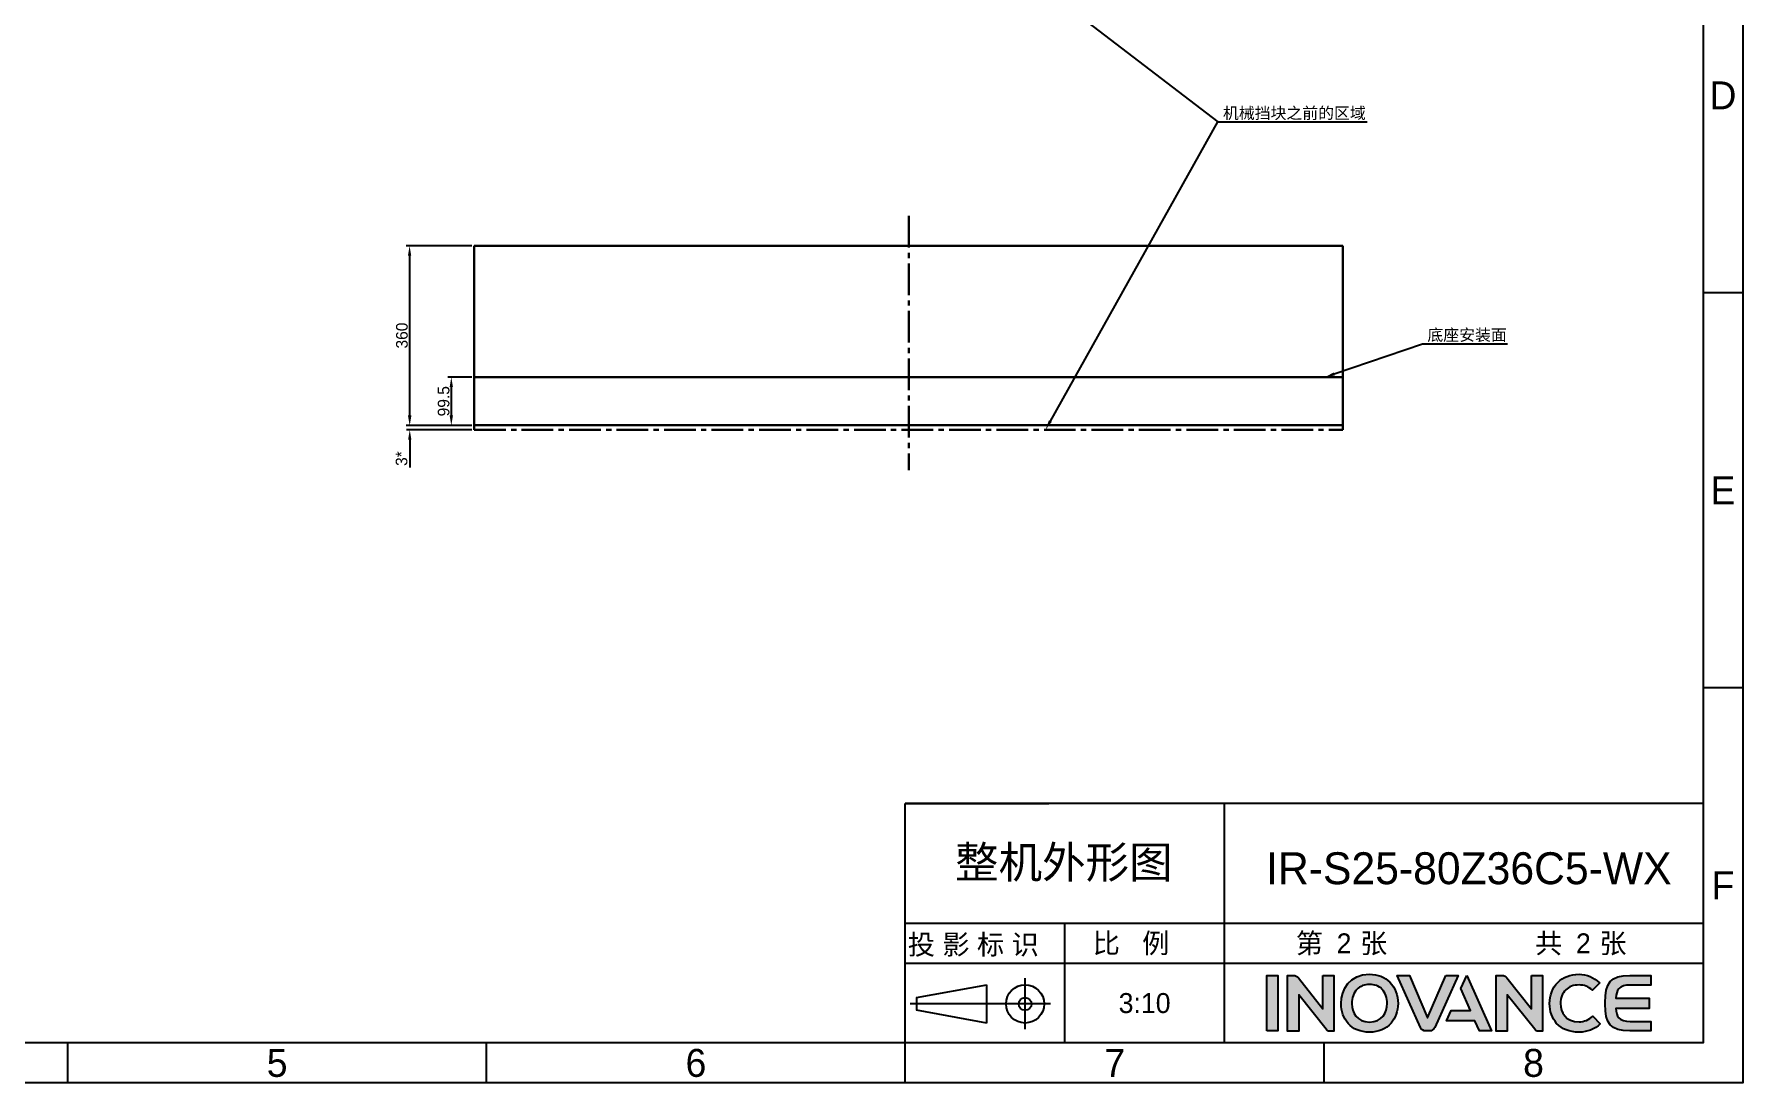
# Model space of a CAD drawing. Header units: millimetres. Extents: x 4086 to 8300, y 123 to 1549.
# Drawn here: x 7271 to 8300, y 124 to 754 of the extents above; entities that cross this region are included whole.
import ezdxf
from ezdxf import colors
from ezdxf.entities.mleader import LeaderData, LeaderLine
from ezdxf.enums import TextEntityAlignment as Align
from ezdxf.math import Vec2, Vec3

# ---------------------------------------------------------------- set-up
doc = ezdxf.new("R2010")
doc.units = ezdxf.units.MM
doc.linetypes.add('CENTER2', pattern=[28.575, 19.05, -3.175, 3.175, -3.175])
doc.layers.add('logo-蓝色', color=7, linetype='Continuous', true_color=0x008ccf)
doc.layers.add('模板', color=7, linetype='Continuous')
doc.layers.add('轮廓实线层', color=7, linetype='Continuous', lineweight=30)
doc.styles.add('思源黑', font='SourceHanSansCN-Normal.ttf')
doc.dimstyles.new('尺寸标注_3_10比例', dxfattribs={"dimtxt": 7, "dimasz": 6, "dimexe": 2, "dimexo": 1.5, "dimgap": 1, "dimtad": 1, "dimdec": 1, "dimlfac": 3.333333, "dimdsep": 46, "dimtxsty": '思源黑', "dimcen": 0.09, "dimadec": 0, "dimazin": 0, "dimtp": 0.01, "dimtm": 0.01, "dimtfac": 1, "dimtdec": 1, "dimtofl": 0, "dimtmove": 0, "dimatfit": 3, "dimfxl": 0, "dimtolj": 1, "dimarcsym": 0})

# ---------------------------------------------------------------- blocks, each defined once
blk = doc.blocks.new('图纸1')
at = {"layer": 'logo-蓝色'}
h = blk.add_hatch(color=256, dxfattribs=at)
h.dxf.hatch_style = 1
edge = h.paths.add_edge_path()
edge.add_spline(control_points=[(8013.2, 154.8), (8013.2, 154.8), (8019.8, 154.8), (8019.8, 154.8), (8019.8, 154.8), (8019.8, 154.8), (8019.8, 188.2), (8019.8, 188.2), (8019.8, 188.2), (8019.8, 188.2), (8013.2, 188.2), (8013.2, 188.2), (8013.2, 188.2), (8013.2, 188.2), (8013.2, 154.8), (8013.2, 154.8)], knot_values=[0, 0, 0, 0, 0.25, 0.25, 0.25, 0.25, 0.5, 0.5, 0.5, 0.5, 0.75, 0.75, 0.75, 0.75, 1, 1, 1, 1], degree=3, periodic=1)
h = blk.add_hatch(color=256, dxfattribs=at)
h.dxf.hatch_style = 1
edge = h.paths.add_edge_path()
edge.add_spline(control_points=[(8046.9, 188.2), (8046.9, 188.2), (8046.9, 168.1), (8046.9, 168.1), (8046.9, 168.1), (8046.9, 168.1), (8032.2, 186.7), (8032.2, 186.7), (8032.2, 186.7), (8031.5, 187.6), (8030.5, 188.2), (8029.3, 188.2), (8029.3, 188.2), (8029.3, 188.2), (8025.7, 188.2), (8025.7, 188.2), (8025.7, 188.2), (8025.7, 188.2), (8025.7, 154.7), (8025.7, 154.7), (8025.7, 154.7), (8025.7, 154.7), (8032.4, 154.7), (8032.4, 154.7), (8032.4, 154.7), (8032.4, 154.7), (8032.4, 176.6), (8032.4, 176.6), (8032.4, 176.6), (8032.4, 176.6), (8048.9, 155.8), (8048.9, 155.8), (8048.9, 155.8), (8049.4, 155.1), (8050.1, 154.7), (8051, 154.7), (8051, 154.7), (8051, 154.7), (8053.6, 154.7), (8053.6, 154.7), (8053.6, 154.7), (8053.6, 154.7), (8053.6, 188.2), (8053.6, 188.2), (8053.6, 188.2), (8053.6, 188.2), (8046.9, 188.2), (8046.9, 188.2)], knot_values=[0, 0, 0, 0, 0.083333, 0.083333, 0.083333, 0.083333, 0.166667, 0.166667, 0.166667, 0.166667, 0.25, 0.25, 0.25, 0.25, 0.333333, 0.333333, 0.333333, 0.333333, 0.416667, 0.416667, 0.416667, 0.416667, 0.5, 0.5, 0.5, 0.5, 0.583333, 0.583333, 0.583333, 0.583333, 0.666667, 0.666667, 0.666667, 0.666667, 0.75, 0.75, 0.75, 0.75, 0.833333, 0.833333, 0.833333, 0.833333, 0.916667, 0.916667, 0.916667, 0.916667, 1, 1, 1, 1], degree=3, periodic=1)
h = blk.add_hatch(color=256, dxfattribs=at)
h.dxf.hatch_style = 1
edge = h.paths.add_edge_path(flags=16)
edge.add_spline(control_points=[(8067.5, 179.9), (8069.4, 181.8), (8072, 182.8), (8075, 182.8), (8075, 182.8), (8078.1, 182.8), (8080.6, 181.9), (8082.5, 180), (8082.5, 180), (8084.5, 177.9), (8085.7, 174.7), (8085.6, 171.3), (8085.6, 171.3), (8085.5, 165.9), (8082.7, 160.2), (8075, 160.2), (8075, 160.2), (8067.4, 160.2), (8064.5, 165.9), (8064.4, 171.2), (8064.4, 171.2), (8064.3, 174.6), (8065.5, 177.8), (8067.5, 179.9)], knot_values=[0, 0, 0, 0, 0.166667, 0.166667, 0.166667, 0.166667, 0.333333, 0.333333, 0.333333, 0.333333, 0.5, 0.5, 0.5, 0.5, 0.666667, 0.666667, 0.666667, 0.666667, 0.833333, 0.833333, 0.833333, 0.833333, 1, 1, 1, 1], degree=3, periodic=0)
edge = h.paths.add_edge_path()
edge.add_spline(control_points=[(8075, 188.9), (8063.2, 188.9), (8057.9, 179.8), (8057.9, 171.3), (8057.9, 171.3), (8057.9, 166.7), (8059.4, 162.5), (8062.1, 159.4), (8062.1, 159.4), (8065.1, 155.9), (8069.6, 154.1), (8075, 154.1), (8075, 154.1), (8080.4, 154.1), (8084.9, 155.9), (8088, 159.5), (8088, 159.5), (8090.6, 162.5), (8092.1, 166.8), (8092.2, 171.3), (8092.2, 171.3), (8092.2, 176.3), (8090.4, 180.9), (8087.3, 184.1), (8087.3, 184.1), (8084.2, 187.3), (8080, 188.9), (8075, 188.9)], knot_values=[0, 0, 0, 0, 0.142857, 0.142857, 0.142857, 0.142857, 0.285714, 0.285714, 0.285714, 0.285714, 0.428571, 0.428571, 0.428571, 0.428571, 0.571429, 0.571429, 0.571429, 0.571429, 0.714286, 0.714286, 0.714286, 0.714286, 0.857143, 0.857143, 0.857143, 0.857143, 1, 1, 1, 1], degree=3, periodic=0)
h = blk.add_hatch(color=256, dxfattribs=at)
h.dxf.hatch_style = 1
edge = h.paths.add_edge_path()
edge.add_spline(control_points=[(8120.9, 188.2), (8120.9, 188.2), (8110, 162.7), (8110, 162.7), (8110, 162.7), (8110, 162.7), (8099, 188.2), (8099, 188.2), (8099, 188.2), (8099, 188.2), (8091.6, 188.2), (8091.6, 188.2), (8091.6, 188.2), (8091.6, 188.2), (8105.6, 156.9), (8105.6, 156.9), (8105.6, 156.9), (8106.2, 155.7), (8107.5, 154.8), (8108.9, 154.8), (8108.9, 154.8), (8108.9, 154.8), (8108.9, 154.8), (8108.9, 154.8), (8108.9, 154.8), (8108.9, 154.8), (8111, 154.8), (8111, 154.8), (8111, 154.8), (8111, 154.8), (8111, 154.8), (8111, 154.8), (8111, 154.8), (8112.5, 154.8), (8113.7, 155.7), (8114.3, 156.9), (8114.3, 156.9), (8114.3, 156.9), (8128.3, 188.2), (8128.3, 188.2), (8128.3, 188.2), (8128.3, 188.2), (8120.9, 188.2), (8120.9, 188.2)], knot_values=[0, 0, 0, 0, 0.090909, 0.090909, 0.090909, 0.090909, 0.181818, 0.181818, 0.181818, 0.181818, 0.272727, 0.272727, 0.272727, 0.272727, 0.363636, 0.363636, 0.363636, 0.363636, 0.454545, 0.454545, 0.454545, 0.454545, 0.545455, 0.545455, 0.545455, 0.545455, 0.636364, 0.636364, 0.636364, 0.636364, 0.727273, 0.727273, 0.727273, 0.727273, 0.818182, 0.818182, 0.818182, 0.818182, 0.909091, 0.909091, 0.909091, 0.909091, 1, 1, 1, 1], degree=3, periodic=1)
h = blk.add_hatch(color=256, dxfattribs=at)
h.dxf.hatch_style = 1
edge = h.paths.add_edge_path()
edge.add_spline(control_points=[(8133.5, 188.2), (8133.5, 188.2), (8130, 180.4), (8130, 180.4), (8130, 180.4), (8130, 180.4), (8135.7, 167.2), (8135.7, 167.2), (8135.7, 167.2), (8135.7, 167.2), (8124.1, 167.2), (8124.1, 167.2), (8124.1, 167.2), (8124.1, 167.2), (8121.3, 161), (8121.3, 161), (8121.3, 161), (8121.3, 161), (8138.4, 161), (8138.4, 161), (8138.4, 161), (8138.4, 161), (8141.2, 154.8), (8141.2, 154.8), (8141.2, 154.8), (8141.2, 154.8), (8148.4, 154.8), (8148.4, 154.8), (8148.4, 154.8), (8148.4, 154.8), (8133.5, 188.2), (8133.5, 188.2)], knot_values=[0, 0, 0, 0, 0.125, 0.125, 0.125, 0.125, 0.25, 0.25, 0.25, 0.25, 0.375, 0.375, 0.375, 0.375, 0.5, 0.5, 0.5, 0.5, 0.625, 0.625, 0.625, 0.625, 0.75, 0.75, 0.75, 0.75, 0.875, 0.875, 0.875, 0.875, 1, 1, 1, 1], degree=3, periodic=1)
h = blk.add_hatch(color=256, dxfattribs=at)
h.dxf.hatch_style = 1
edge = h.paths.add_edge_path()
edge.add_spline(control_points=[(8172.4, 188.2), (8172.4, 188.2), (8172.4, 168.1), (8172.4, 168.1), (8172.4, 168.1), (8172.4, 168.1), (8157.7, 186.7), (8157.7, 186.7), (8157.7, 186.7), (8157, 187.6), (8156, 188.2), (8154.8, 188.2), (8154.8, 188.2), (8154.8, 188.2), (8151.2, 188.2), (8151.2, 188.2), (8151.2, 188.2), (8151.2, 188.2), (8151.2, 154.7), (8151.2, 154.7), (8151.2, 154.7), (8151.2, 154.7), (8157.9, 154.7), (8157.9, 154.7), (8157.9, 154.7), (8157.9, 154.7), (8157.9, 176.6), (8157.9, 176.6), (8157.9, 176.6), (8157.9, 176.6), (8174.4, 155.8), (8174.4, 155.8), (8174.4, 155.8), (8174.9, 155.1), (8175.6, 154.7), (8176.5, 154.7), (8176.5, 154.7), (8176.5, 154.7), (8179.1, 154.7), (8179.1, 154.7), (8179.1, 154.7), (8179.1, 154.7), (8179.1, 188.2), (8179.1, 188.2), (8179.1, 188.2), (8179.1, 188.2), (8172.4, 188.2), (8172.4, 188.2)], knot_values=[0, 0, 0, 0, 0.083333, 0.083333, 0.083333, 0.083333, 0.166667, 0.166667, 0.166667, 0.166667, 0.25, 0.25, 0.25, 0.25, 0.333333, 0.333333, 0.333333, 0.333333, 0.416667, 0.416667, 0.416667, 0.416667, 0.5, 0.5, 0.5, 0.5, 0.583333, 0.583333, 0.583333, 0.583333, 0.666667, 0.666667, 0.666667, 0.666667, 0.75, 0.75, 0.75, 0.75, 0.833333, 0.833333, 0.833333, 0.833333, 0.916667, 0.916667, 0.916667, 0.916667, 1, 1, 1, 1], degree=3, periodic=1)
h = blk.add_hatch(color=256, dxfattribs=at)
h.dxf.hatch_style = 1
edge = h.paths.add_edge_path()
edge.add_spline(control_points=[(8209.2, 163.6), (8207.2, 161.6), (8204.1, 160.3), (8201.1, 160.3), (8201.1, 160.3), (8193, 160.3), (8190, 166), (8190, 171.3), (8190, 171.3), (8189.9, 174.5), (8191.1, 177.5), (8193.1, 179.5), (8193.1, 179.5), (8195.1, 181.5), (8197.8, 182.5), (8201.1, 182.5), (8201.1, 182.5), (8204.1, 182.5), (8206.9, 181.5), (8208.9, 179.5), (8208.9, 179.5), (8208.9, 179.5), (8209.1, 179.3), (8209.1, 179.3), (8209.1, 179.3), (8209.1, 179.3), (8213.5, 183.6), (8213.5, 183.6), (8213.5, 183.6), (8213.5, 183.6), (8213.4, 183.8), (8213.4, 183.8), (8213.4, 183.8), (8210, 187.1), (8205.7, 188.9), (8201.1, 188.9), (8201.1, 188.9), (8195.9, 188.9), (8191.5, 187.2), (8188.3, 184), (8188.3, 184), (8185.2, 180.8), (8183.4, 176.2), (8183.4, 171.3), (8183.4, 171.3), (8183.4, 166.7), (8184.9, 162.5), (8187.6, 159.4), (8187.6, 159.4), (8190.8, 155.9), (8195.4, 154.1), (8201.1, 154.1), (8201.1, 154.1), (8206.1, 154.1), (8210.5, 155.8), (8213.8, 159), (8213.8, 159), (8213.8, 159), (8213.9, 159.2), (8213.9, 159.2), (8213.9, 159.2), (8213.9, 159.2), (8209.4, 163.8), (8209.4, 163.8), (8209.4, 163.8), (8209.4, 163.8), (8209.2, 163.6), (8209.2, 163.6)], knot_values=[0, 0, 0, 0, 0.058824, 0.058824, 0.058824, 0.058824, 0.117647, 0.117647, 0.117647, 0.117647, 0.176471, 0.176471, 0.176471, 0.176471, 0.235294, 0.235294, 0.235294, 0.235294, 0.294118, 0.294118, 0.294118, 0.294118, 0.352941, 0.352941, 0.352941, 0.352941, 0.411765, 0.411765, 0.411765, 0.411765, 0.470588, 0.470588, 0.470588, 0.470588, 0.529412, 0.529412, 0.529412, 0.529412, 0.588235, 0.588235, 0.588235, 0.588235, 0.647059, 0.647059, 0.647059, 0.647059, 0.705882, 0.705882, 0.705882, 0.705882, 0.764706, 0.764706, 0.764706, 0.764706, 0.823529, 0.823529, 0.823529, 0.823529, 0.882353, 0.882353, 0.882353, 0.882353, 0.941176, 0.941176, 0.941176, 0.941176, 1, 1, 1, 1], degree=3, periodic=0)
h = blk.add_hatch(color=256, dxfattribs=at)
h.dxf.hatch_style = 1
edge = h.paths.add_edge_path()
edge.add_spline(control_points=[(8231.8, 182.4), (8231.8, 182.4), (8244.3, 182.4), (8244.3, 182.4), (8244.3, 182.4), (8244.3, 182.4), (8244.3, 188.2), (8244.3, 188.2), (8244.3, 188.2), (8244.3, 188.2), (8231.7, 188.2), (8231.7, 188.2), (8231.7, 188.2), (8220, 188.2), (8216.8, 183.7), (8216.8, 171.9), (8216.8, 171.9), (8216.8, 171.9), (8216.8, 171.5), (8216.8, 171.5), (8216.8, 171.5), (8216.8, 171.5), (8216.8, 171.5), (8216.8, 171.5), (8216.8, 171.5), (8216.8, 171.5), (8216.8, 171.5), (8216.8, 171.5), (8216.8, 171.5), (8216.8, 171.5), (8216.8, 171.5), (8216.8, 171.5), (8216.8, 171.5), (8216.8, 171.5), (8216.8, 171), (8216.8, 171), (8216.8, 171), (8216.8, 159.2), (8220, 154.8), (8231.7, 154.8), (8231.7, 154.8), (8231.7, 154.8), (8244.3, 154.8), (8244.3, 154.8), (8244.3, 154.8), (8244.3, 154.8), (8244.3, 160.6), (8244.3, 160.6), (8244.3, 160.6), (8244.3, 160.6), (8231.8, 160.6), (8231.8, 160.6), (8231.8, 160.6), (8228.8, 160.6), (8226.4, 161.1), (8225, 162.7), (8225, 162.7), (8223.9, 164), (8223.4, 166), (8223.3, 168.4), (8223.3, 168.4), (8223.3, 168.4), (8243.2, 168.4), (8243.2, 168.4), (8243.2, 168.4), (8243.2, 168.4), (8243.2, 171.5), (8243.2, 171.5), (8243.2, 171.5), (8243.2, 171.5), (8243.2, 174.6), (8243.2, 174.6), (8243.2, 174.6), (8243.2, 174.6), (8223.3, 174.6), (8223.3, 174.6), (8223.3, 174.6), (8223.4, 176.9), (8223.9, 178.9), (8225, 180.2), (8225, 180.2), (8226.4, 181.8), (8228.8, 182.4), (8231.8, 182.4)], knot_values=[0, 0, 0, 0, 0.047619, 0.047619, 0.047619, 0.047619, 0.095238, 0.095238, 0.095238, 0.095238, 0.142857, 0.142857, 0.142857, 0.142857, 0.190476, 0.190476, 0.190476, 0.190476, 0.238095, 0.238095, 0.238095, 0.238095, 0.285714, 0.285714, 0.285714, 0.285714, 0.333333, 0.333333, 0.333333, 0.333333, 0.380952, 0.380952, 0.380952, 0.380952, 0.428571, 0.428571, 0.428571, 0.428571, 0.47619, 0.47619, 0.47619, 0.47619, 0.52381, 0.52381, 0.52381, 0.52381, 0.571429, 0.571429, 0.571429, 0.571429, 0.619048, 0.619048, 0.619048, 0.619048, 0.666667, 0.666667, 0.666667, 0.666667, 0.714286, 0.714286, 0.714286, 0.714286, 0.761905, 0.761905, 0.761905, 0.761905, 0.809524, 0.809524, 0.809524, 0.809524, 0.857143, 0.857143, 0.857143, 0.857143, 0.904762, 0.904762, 0.904762, 0.904762, 0.952381, 0.952381, 0.952381, 0.952381, 1, 1, 1, 1], degree=3, periodic=0)
at = {"color": 2}
for p, q in [((8299.7, 598.8), (8275.7, 598.8)), ((8299.7, 361.2), (8275.7, 361.2)), ((8275.7, 291.6), (7795.7, 291.6)), ((7795.7, 147.6), (7795.7, 291.6)), ((7795.7, 291.6), (7882.1, 291.6)), ((7987.7, 147.6), (7987.7, 291.6)), ((7795.7, 147.6), (7795.7, 219.6)), ((7795.7, 219.6), (7882.1, 219.6)), ((7795.7, 219.6), (8275.7, 219.6)), ((7891.7, 147.6), (7891.7, 219.6)), ((7795.7, 195.6), (7987.7, 195.6)), ((7867.8, 155.8), (7867.8, 186.5)), ((7802.5, 175), (7844.7, 182.6)), ((7802.5, 175), (7802.5, 167.3)), ((7844.7, 159.6), (7844.7, 182.6)), ((7883.1, 171.1), (7798.6, 171.1)), ((7844.7, 159.6), (7802.5, 167.3)), ((7291.7, 123.6), (7291.7, 147.6)), ((7543.7, 123.6), (7543.7, 147.6)), ((7795.7, 123.6), (7795.7, 147.6)), ((8047.7, 123.6), (8047.7, 147.6))]:
    blk.add_line(p, q, dxfattribs=at)
for points in [[(6283.7, 123.6), (6283.7, 1549.2), (8299.7, 1549.2), (8299.7, 123.6)], [(6403.7, 147.6), (6403.7, 1525.2), (8275.7, 1525.2), (8275.7, 147.6)], [(7987.7, 195.6), (8275.7, 195.6), (8275.7, 147.6), (7987.7, 147.6)]]:
    blk.add_lwpolyline(points, close=True, dxfattribs=at)
for radius in [11.5, 3.84]:
    blk.add_circle((7867.8, 171.1), radius, dxfattribs=at)
at = {"layer": 'logo-蓝色'}
for points, knots in [([(8013.2, 154.8), (8013.2, 154.8), (8019.8, 154.8), (8019.8, 154.8), (8019.8, 154.8), (8019.8, 154.8), (8019.8, 188.2), (8019.8, 188.2), (8019.8, 188.2), (8019.8, 188.2), (8013.2, 188.2), (8013.2, 188.2), (8013.2, 188.2), (8013.2, 188.2), (8013.2, 154.8), (8013.2, 154.8)], [0, 0, 0, 0, 0.25, 0.25, 0.25, 0.25, 0.5, 0.5, 0.5, 0.5, 0.75, 0.75, 0.75, 0.75, 1, 1, 1, 1]), ([(8046.9, 188.2), (8046.9, 188.2), (8046.9, 168.1), (8046.9, 168.1), (8046.9, 168.1), (8046.9, 168.1), (8032.2, 186.7), (8032.2, 186.7), (8032.2, 186.7), (8031.5, 187.6), (8030.5, 188.2), (8029.3, 188.2), (8029.3, 188.2), (8029.3, 188.2), (8025.7, 188.2), (8025.7, 188.2), (8025.7, 188.2), (8025.7, 188.2), (8025.7, 154.7), (8025.7, 154.7), (8025.7, 154.7), (8025.7, 154.7), (8032.4, 154.7), (8032.4, 154.7), (8032.4, 154.7), (8032.4, 154.7), (8032.4, 176.6), (8032.4, 176.6), (8032.4, 176.6), (8032.4, 176.6), (8048.9, 155.8), (8048.9, 155.8), (8048.9, 155.8), (8049.4, 155.1), (8050.1, 154.7), (8051, 154.7), (8051, 154.7), (8051, 154.7), (8053.6, 154.7), (8053.6, 154.7), (8053.6, 154.7), (8053.6, 154.7), (8053.6, 188.2), (8053.6, 188.2), (8053.6, 188.2), (8053.6, 188.2), (8046.9, 188.2), (8046.9, 188.2)], [0, 0, 0, 0, 0.083333, 0.083333, 0.083333, 0.083333, 0.166667, 0.166667, 0.166667, 0.166667, 0.25, 0.25, 0.25, 0.25, 0.333333, 0.333333, 0.333333, 0.333333, 0.416667, 0.416667, 0.416667, 0.416667, 0.5, 0.5, 0.5, 0.5, 0.583333, 0.583333, 0.583333, 0.583333, 0.666667, 0.666667, 0.666667, 0.666667, 0.75, 0.75, 0.75, 0.75, 0.833333, 0.833333, 0.833333, 0.833333, 0.916667, 0.916667, 0.916667, 0.916667, 1, 1, 1, 1]), ([(8075, 188.9), (8063.2, 188.9), (8057.9, 179.8), (8057.9, 171.3), (8057.9, 171.3), (8057.9, 166.7), (8059.4, 162.5), (8062.1, 159.4), (8062.1, 159.4), (8065.1, 155.9), (8069.6, 154.1), (8075, 154.1), (8075, 154.1), (8080.4, 154.1), (8084.9, 155.9), (8088, 159.5), (8088, 159.5), (8090.6, 162.5), (8092.1, 166.8), (8092.2, 171.3), (8092.2, 171.3), (8092.2, 176.3), (8090.4, 180.9), (8087.3, 184.1), (8087.3, 184.1), (8084.2, 187.3), (8080, 188.9), (8075, 188.9)], [0, 0, 0, 0, 0.142857, 0.142857, 0.142857, 0.142857, 0.285714, 0.285714, 0.285714, 0.285714, 0.428571, 0.428571, 0.428571, 0.428571, 0.571429, 0.571429, 0.571429, 0.571429, 0.714286, 0.714286, 0.714286, 0.714286, 0.857143, 0.857143, 0.857143, 0.857143, 1, 1, 1, 1]), ([(8120.9, 188.2), (8120.9, 188.2), (8110, 162.7), (8110, 162.7), (8110, 162.7), (8110, 162.7), (8099, 188.2), (8099, 188.2), (8099, 188.2), (8099, 188.2), (8091.6, 188.2), (8091.6, 188.2), (8091.6, 188.2), (8091.6, 188.2), (8105.6, 156.9), (8105.6, 156.9), (8105.6, 156.9), (8106.2, 155.7), (8107.5, 154.8), (8108.9, 154.8), (8108.9, 154.8), (8108.9, 154.8), (8108.9, 154.8), (8108.9, 154.8), (8108.9, 154.8), (8108.9, 154.8), (8111, 154.8), (8111, 154.8), (8111, 154.8), (8111, 154.8), (8111, 154.8), (8111, 154.8), (8111, 154.8), (8112.5, 154.8), (8113.7, 155.7), (8114.3, 156.9), (8114.3, 156.9), (8114.3, 156.9), (8128.3, 188.2), (8128.3, 188.2), (8128.3, 188.2), (8128.3, 188.2), (8120.9, 188.2), (8120.9, 188.2)], [0, 0, 0, 0, 0.090909, 0.090909, 0.090909, 0.090909, 0.181818, 0.181818, 0.181818, 0.181818, 0.272727, 0.272727, 0.272727, 0.272727, 0.363636, 0.363636, 0.363636, 0.363636, 0.454545, 0.454545, 0.454545, 0.454545, 0.545455, 0.545455, 0.545455, 0.545455, 0.636364, 0.636364, 0.636364, 0.636364, 0.727273, 0.727273, 0.727273, 0.727273, 0.818182, 0.818182, 0.818182, 0.818182, 0.909091, 0.909091, 0.909091, 0.909091, 1, 1, 1, 1]), ([(8133.5, 188.2), (8133.5, 188.2), (8130, 180.4), (8130, 180.4), (8130, 180.4), (8130, 180.4), (8135.7, 167.2), (8135.7, 167.2), (8135.7, 167.2), (8135.7, 167.2), (8124.1, 167.2), (8124.1, 167.2), (8124.1, 167.2), (8124.1, 167.2), (8121.3, 161), (8121.3, 161), (8121.3, 161), (8121.3, 161), (8138.4, 161), (8138.4, 161), (8138.4, 161), (8138.4, 161), (8141.2, 154.8), (8141.2, 154.8), (8141.2, 154.8), (8141.2, 154.8), (8148.4, 154.8), (8148.4, 154.8), (8148.4, 154.8), (8148.4, 154.8), (8133.5, 188.2), (8133.5, 188.2)], [0, 0, 0, 0, 0.125, 0.125, 0.125, 0.125, 0.25, 0.25, 0.25, 0.25, 0.375, 0.375, 0.375, 0.375, 0.5, 0.5, 0.5, 0.5, 0.625, 0.625, 0.625, 0.625, 0.75, 0.75, 0.75, 0.75, 0.875, 0.875, 0.875, 0.875, 1, 1, 1, 1]), ([(8172.4, 188.2), (8172.4, 188.2), (8172.4, 168.1), (8172.4, 168.1), (8172.4, 168.1), (8172.4, 168.1), (8157.7, 186.7), (8157.7, 186.7), (8157.7, 186.7), (8157, 187.6), (8156, 188.2), (8154.8, 188.2), (8154.8, 188.2), (8154.8, 188.2), (8151.2, 188.2), (8151.2, 188.2), (8151.2, 188.2), (8151.2, 188.2), (8151.2, 154.7), (8151.2, 154.7), (8151.2, 154.7), (8151.2, 154.7), (8157.9, 154.7), (8157.9, 154.7), (8157.9, 154.7), (8157.9, 154.7), (8157.9, 176.6), (8157.9, 176.6), (8157.9, 176.6), (8157.9, 176.6), (8174.4, 155.8), (8174.4, 155.8), (8174.4, 155.8), (8174.9, 155.1), (8175.6, 154.7), (8176.5, 154.7), (8176.5, 154.7), (8176.5, 154.7), (8179.1, 154.7), (8179.1, 154.7), (8179.1, 154.7), (8179.1, 154.7), (8179.1, 188.2), (8179.1, 188.2), (8179.1, 188.2), (8179.1, 188.2), (8172.4, 188.2), (8172.4, 188.2)], [0, 0, 0, 0, 0.083333, 0.083333, 0.083333, 0.083333, 0.166667, 0.166667, 0.166667, 0.166667, 0.25, 0.25, 0.25, 0.25, 0.333333, 0.333333, 0.333333, 0.333333, 0.416667, 0.416667, 0.416667, 0.416667, 0.5, 0.5, 0.5, 0.5, 0.583333, 0.583333, 0.583333, 0.583333, 0.666667, 0.666667, 0.666667, 0.666667, 0.75, 0.75, 0.75, 0.75, 0.833333, 0.833333, 0.833333, 0.833333, 0.916667, 0.916667, 0.916667, 0.916667, 1, 1, 1, 1]), ([(8209.2, 163.6), (8207.2, 161.6), (8204.1, 160.3), (8201.1, 160.3), (8201.1, 160.3), (8193, 160.3), (8190, 166), (8190, 171.3), (8190, 171.3), (8189.9, 174.5), (8191.1, 177.5), (8193.1, 179.5), (8193.1, 179.5), (8195.1, 181.5), (8197.8, 182.5), (8201.1, 182.5), (8201.1, 182.5), (8204.1, 182.5), (8206.9, 181.5), (8208.9, 179.5), (8208.9, 179.5), (8208.9, 179.5), (8209.1, 179.3), (8209.1, 179.3), (8209.1, 179.3), (8209.1, 179.3), (8213.5, 183.6), (8213.5, 183.6), (8213.5, 183.6), (8213.5, 183.6), (8213.4, 183.8), (8213.4, 183.8), (8213.4, 183.8), (8210, 187.1), (8205.7, 188.9), (8201.1, 188.9), (8201.1, 188.9), (8195.9, 188.9), (8191.5, 187.2), (8188.3, 184), (8188.3, 184), (8185.2, 180.8), (8183.4, 176.2), (8183.4, 171.3), (8183.4, 171.3), (8183.4, 166.7), (8184.9, 162.5), (8187.6, 159.4), (8187.6, 159.4), (8190.8, 155.9), (8195.4, 154.1), (8201.1, 154.1), (8201.1, 154.1), (8206.1, 154.1), (8210.5, 155.8), (8213.8, 159), (8213.8, 159), (8213.8, 159), (8213.9, 159.2), (8213.9, 159.2), (8213.9, 159.2), (8213.9, 159.2), (8209.4, 163.8), (8209.4, 163.8), (8209.4, 163.8), (8209.4, 163.8), (8209.2, 163.6), (8209.2, 163.6)], [0, 0, 0, 0, 0.058824, 0.058824, 0.058824, 0.058824, 0.117647, 0.117647, 0.117647, 0.117647, 0.176471, 0.176471, 0.176471, 0.176471, 0.235294, 0.235294, 0.235294, 0.235294, 0.294118, 0.294118, 0.294118, 0.294118, 0.352941, 0.352941, 0.352941, 0.352941, 0.411765, 0.411765, 0.411765, 0.411765, 0.470588, 0.470588, 0.470588, 0.470588, 0.529412, 0.529412, 0.529412, 0.529412, 0.588235, 0.588235, 0.588235, 0.588235, 0.647059, 0.647059, 0.647059, 0.647059, 0.705882, 0.705882, 0.705882, 0.705882, 0.764706, 0.764706, 0.764706, 0.764706, 0.823529, 0.823529, 0.823529, 0.823529, 0.882353, 0.882353, 0.882353, 0.882353, 0.941176, 0.941176, 0.941176, 0.941176, 1, 1, 1, 1]), ([(8231.8, 182.4), (8231.8, 182.4), (8244.3, 182.4), (8244.3, 182.4), (8244.3, 182.4), (8244.3, 182.4), (8244.3, 188.2), (8244.3, 188.2), (8244.3, 188.2), (8244.3, 188.2), (8231.7, 188.2), (8231.7, 188.2), (8231.7, 188.2), (8220, 188.2), (8216.8, 183.7), (8216.8, 171.9), (8216.8, 171.9), (8216.8, 171.9), (8216.8, 171.5), (8216.8, 171.5), (8216.8, 171.5), (8216.8, 171.5), (8216.8, 171.5), (8216.8, 171.5), (8216.8, 171.5), (8216.8, 171.5), (8216.8, 171.5), (8216.8, 171.5), (8216.8, 171.5), (8216.8, 171.5), (8216.8, 171.5), (8216.8, 171.5), (8216.8, 171.5), (8216.8, 171.5), (8216.8, 171), (8216.8, 171), (8216.8, 171), (8216.8, 159.2), (8220, 154.8), (8231.7, 154.8), (8231.7, 154.8), (8231.7, 154.8), (8244.3, 154.8), (8244.3, 154.8), (8244.3, 154.8), (8244.3, 154.8), (8244.3, 160.6), (8244.3, 160.6), (8244.3, 160.6), (8244.3, 160.6), (8231.8, 160.6), (8231.8, 160.6), (8231.8, 160.6), (8228.8, 160.6), (8226.4, 161.1), (8225, 162.7), (8225, 162.7), (8223.9, 164), (8223.4, 166), (8223.3, 168.4), (8223.3, 168.4), (8223.3, 168.4), (8243.2, 168.4), (8243.2, 168.4), (8243.2, 168.4), (8243.2, 168.4), (8243.2, 171.5), (8243.2, 171.5), (8243.2, 171.5), (8243.2, 171.5), (8243.2, 174.6), (8243.2, 174.6), (8243.2, 174.6), (8243.2, 174.6), (8223.3, 174.6), (8223.3, 174.6), (8223.3, 174.6), (8223.4, 176.9), (8223.9, 178.9), (8225, 180.2), (8225, 180.2), (8226.4, 181.8), (8228.8, 182.4), (8231.8, 182.4)], [0, 0, 0, 0, 0.047619, 0.047619, 0.047619, 0.047619, 0.095238, 0.095238, 0.095238, 0.095238, 0.142857, 0.142857, 0.142857, 0.142857, 0.190476, 0.190476, 0.190476, 0.190476, 0.238095, 0.238095, 0.238095, 0.238095, 0.285714, 0.285714, 0.285714, 0.285714, 0.333333, 0.333333, 0.333333, 0.333333, 0.380952, 0.380952, 0.380952, 0.380952, 0.428571, 0.428571, 0.428571, 0.428571, 0.47619, 0.47619, 0.47619, 0.47619, 0.52381, 0.52381, 0.52381, 0.52381, 0.571429, 0.571429, 0.571429, 0.571429, 0.619048, 0.619048, 0.619048, 0.619048, 0.666667, 0.666667, 0.666667, 0.666667, 0.714286, 0.714286, 0.714286, 0.714286, 0.761905, 0.761905, 0.761905, 0.761905, 0.809524, 0.809524, 0.809524, 0.809524, 0.857143, 0.857143, 0.857143, 0.857143, 0.904762, 0.904762, 0.904762, 0.904762, 0.952381, 0.952381, 0.952381, 0.952381, 1, 1, 1, 1]), ([(8067.5, 179.9), (8069.4, 181.8), (8072, 182.8), (8075, 182.8), (8075, 182.8), (8078.1, 182.8), (8080.6, 181.9), (8082.5, 180), (8082.5, 180), (8084.5, 177.9), (8085.7, 174.7), (8085.6, 171.3), (8085.6, 171.3), (8085.5, 165.9), (8082.7, 160.2), (8075, 160.2), (8075, 160.2), (8067.4, 160.2), (8064.5, 165.9), (8064.4, 171.2), (8064.4, 171.2), (8064.3, 174.6), (8065.5, 177.8), (8067.5, 179.9)], [0, 0, 0, 0, 0.166667, 0.166667, 0.166667, 0.166667, 0.333333, 0.333333, 0.333333, 0.333333, 0.5, 0.5, 0.5, 0.5, 0.666667, 0.666667, 0.666667, 0.666667, 0.833333, 0.833333, 0.833333, 0.833333, 1, 1, 1, 1])]:
    blk.add_open_spline(points, degree=3, knots=knots, dxfattribs=at)
at = {"color": 2, "style": '思源黑'}
for s, height, p in [('D', 16.8, (8287.7, 717.6)), ('E', 16.8, (8287.7, 480)), ('F', 16.8, (8287.7, 242.4)), ('投 影 标 识', 12, (7836.6, 206.8)), ('比   例', 12, (7931.5, 207.6)), ('第     张', 12, (8058.2, 207.6)), ('共     张', 12, (8202.2, 207.6)), ('5', 16.8, (7417.7, 135.6)), ('6', 16.8, (7669.7, 135.6)), ('7', 16.8, (7921.7, 135.6)), ('8', 16.8, (8173.7, 135.6))]:
    blk.add_text(s, height=height, dxfattribs=at).set_placement(p, align=Align.MIDDLE_CENTER)
for tag, height, p in [('整机外形图', 19.2, (7891.1, 256.6)), ('当前页', 12, (8059.7, 207.6)), ('总页数', 12, (8203.7, 207.6))]:
    blk.add_attdef(tag, text='', height=height, dxfattribs=at).set_placement(p, align=Align.MIDDLE)
at = {"color": 7, "style": '思源黑'}
for tag, height, p in [('编号', 19.2, (8134.8, 252.7)), ('比例', 12, (7939.7, 171.6))]:
    blk.add_attdef(tag, text='', height=height, dxfattribs=at).set_placement(p, align=Align.MIDDLE)
blk = doc.blocks.new('*D1674')
at = {"layer": 'Defpoints', "color": 0}
for p in [(7536.3, 627.1), (7497.4, 519.1), (7536.3, 519.1)]:
    blk.add_point(p, dxfattribs=at)
at = {"layer": '轮廓实线层', "color": 0, "lineweight": -2}
for p, q in [((7534.8, 627.1), (7495.4, 627.1)), ((7497.4, 621.1), (7497.4, 525.1)), ((7534.8, 519.1), (7495.4, 519.1))]:
    blk.add_line(p, q, dxfattribs=at)
at = {"layer": '轮廓实线层', "color": 0}
for points in [[(7498.4, 621.1), (7496.4, 621.1), (7497.4, 627.1)], [(7496.4, 525.1), (7498.4, 525.1), (7497.4, 519.1)]]:
    blk.add_solid(points, dxfattribs=at)
at = {"layer": '轮廓实线层', "color": 0, "insert": (7492.8, 573.1), "char_height": 7, "attachment_point": 5, "rotation": 90, "style": '思源黑'}
blk.add_mtext('\\A1;360', dxfattribs=at)
blk = doc.blocks.new('*D1675')
at = {"layer": 'Defpoints', "color": 0}
for p in [(7497.5, 516.4), (7536.3, 519.1), (7536.3, 516.4)]:
    blk.add_point(p, dxfattribs=at)
at = {"layer": '轮廓实线层', "color": 0, "lineweight": -2}
for p, q in [((7497.5, 525.1), (7497.5, 531.1)), ((7534.8, 519.1), (7495.5, 519.1)), ((7534.8, 516.4), (7495.5, 516.4)), ((7497.5, 510.4), (7497.5, 493.7))]:
    blk.add_line(p, q, dxfattribs=at)
at = {"layer": '轮廓实线层', "color": 0}
for points in [[(7496.5, 525.1), (7498.5, 525.1), (7497.5, 519.1)], [(7498.5, 510.4), (7496.5, 510.4), (7497.5, 516.4)]]:
    blk.add_solid(points, dxfattribs=at)
at = {"layer": '轮廓实线层', "color": 0, "insert": (7492.6, 499.1), "char_height": 7, "attachment_point": 5, "rotation": 90, "style": '思源黑'}
blk.add_mtext('\\A1;3*', dxfattribs=at)
blk = doc.blocks.new('*D1676')
at = {"layer": 'Defpoints', "color": 0}
for p in [(7536.3, 548.1), (7522.5, 519.1), (7536.3, 519.1)]:
    blk.add_point(p, dxfattribs=at)
at = {"layer": '轮廓实线层', "color": 0, "lineweight": -2}
for p, q in [((7534.8, 548.1), (7520.5, 548.1)), ((7522.5, 542.1), (7522.5, 525.1)), ((7534.8, 519.1), (7520.5, 519.1))]:
    blk.add_line(p, q, dxfattribs=at)
at = {"layer": '轮廓实线层', "color": 0}
for points in [[(7523.5, 542.1), (7521.5, 542.1), (7522.5, 548.1)], [(7521.5, 525.1), (7523.5, 525.1), (7522.5, 519.1)]]:
    blk.add_solid(points, dxfattribs=at)
at = {"layer": '轮廓实线层', "color": 0, "insert": (7517.9, 533.6), "char_height": 7, "attachment_point": 5, "rotation": 90, "style": '思源黑'}
blk.add_mtext('\\A1;\\A1;99.5', dxfattribs=at)

msp = doc.modelspace()

# ---------------------------------------------------------------- linework, layer by layer
at = {"layer": '轮廓实线层', "linetype": 'CENTER2'}
for p, q in [((7797.852, 645.069), (7797.852, 492.124)), ((7536.25, 516.424), (8059.053, 516.424))]:
    msp.add_line(p, q, dxfattribs=at)
at = {"layer": '轮廓实线层'}
for p, q in [((7536.25, 627.124), (7536.25, 516.424)), ((7536.25, 627.124), (8059.053, 627.124)), ((7536.25, 627.124), (8059.053, 627.124)), ((8059.053, 627.124), (8059.053, 516.424)), ((7536.25, 548.074), (8059.053, 548.074)), ((7536.25, 519.124), (8059.053, 519.124))]:
    msp.add_line(p, q, dxfattribs=at)

# ---------------------------------------------------------------- block references
at = {"layer": '模板'}
msp.add_blockref('图纸1', (0, 0), dxfattribs=at).add_auto_attribs({'整机外形图': '整机外形图', '编号': 'IR-S25-80Z36C5-WX', '当前页': '2', '总页数': '2', '比例': '3:10'})

# ---------------------------------------------------------------- dimensions: what is measured, and where the dimension line sits
at = {"layer": '轮廓实线层'}
dim = msp.add_linear_dim(base=(7497.395, 519.124), p1=(7536.25, 627.124), p2=(7536.25, 519.124), angle=90, dimstyle='尺寸标注_3_10比例', dxfattribs=at)
dim.commit()
dim.dimension.update_dxf_attribs({"geometry": '*D1674', "text_midpoint": (7492.764, 573.124)})
for base, p1, p2, text, picture, middle in [((7522.513, 519.124), (7536.25, 548.074), (7536.25, 519.124), '\\A1;99.5', '*D1676', (7517.887, 533.599)), ((7497.507, 516.424), (7536.25, 519.124), (7536.25, 516.424), '3*', '*D1675', (7492.647, 499.071))]:
    dim = msp.add_linear_dim(base=base, p1=p1, p2=p2, angle=90, text=text, dimstyle='尺寸标注_3_10比例', override={"dimtxsty": '思源黑'}, dxfattribs=at)
    dim.commit()
    dim.dimension.update_dxf_attribs({"geometry": picture, "text_midpoint": middle})

# ---------------------------------------------------------------- leaders
ml = msp.add_multileader_mtext('Standard')
ml.set_content('{\\C256;机械挡块之前的区域}', style='思源黑')
ml.set_leader_properties()
ml.build(insert=Vec2(0, 0))
ml.multileader.update_dxf_attribs({"text_left_attachment_type": 5, "text_right_attachment_type": 5, "dogleg_length": 1, "arrow_head_size": 6})
ctx = ml.context
ctx.base_point, ctx.char_height, ctx.arrow_head_size, ctx.plane_origin = Vec3(7984.829, 701.65), 7, 6, Vec3(7833.974, 816.343)
ctx.left_attachment, ctx.right_attachment = 5, 5
notes = []
notes.append((ctx, [(1, (1, 1, 0), (7983.829, 701.65), (1, 0), 1, [(0, [(7833.974, 816.343)], 0, []), (1, [(7880.032, 516.424)], 0, [])])]))
ctx.mtext.insert, ctx.mtext.flow_direction = Vec3(7986.829, 710.439), 5
ml = msp.add_multileader_mtext('Standard')
ml.set_content('底座安装面', style='思源黑')
ml.set_leader_properties()
ml.build(insert=Vec2(0, 0))
ml.multileader.update_dxf_attribs({"text_left_attachment_type": 5, "text_right_attachment_type": 5, "dogleg_length": 1, "arrow_head_size": 6})
ctx = ml.context
ctx.base_point, ctx.char_height, ctx.arrow_head_size, ctx.plane_origin = Vec3(8107.864, 568.185), 7, 6, Vec3(8083.622, 527.374)
ctx.left_attachment, ctx.right_attachment = 5, 5
notes.append((ctx, [(0, (1, 1, 0), (8106.864, 568.185), (1, 0), 1, [(0, [(8048.153, 548.074)], 0, [])])]))
ctx.mtext.insert, ctx.mtext.flow_direction = Vec3(8109.864, 577.001), 5
for ctx, leaders in notes:
    for number, flags, end, landing, length, lines in leaders:
        leader = LeaderData()
        leader.index, (leader.has_last_leader_line, leader.has_dogleg_vector, leader.attachment_direction) = number, flags
        leader.last_leader_point, leader.dogleg_vector, leader.dogleg_length = Vec3(end), Vec3(landing), length
        for number, points, colour, breaks in lines:
            line = LeaderLine()
            line.index, line.vertices, line.color, line.breaks = number, Vec3.list(points), colors.encode_raw_color(colour), breaks
            leader.lines.append(line)
        ctx.leaders.append(leader)

doc.saveas('drawing.dxf')
